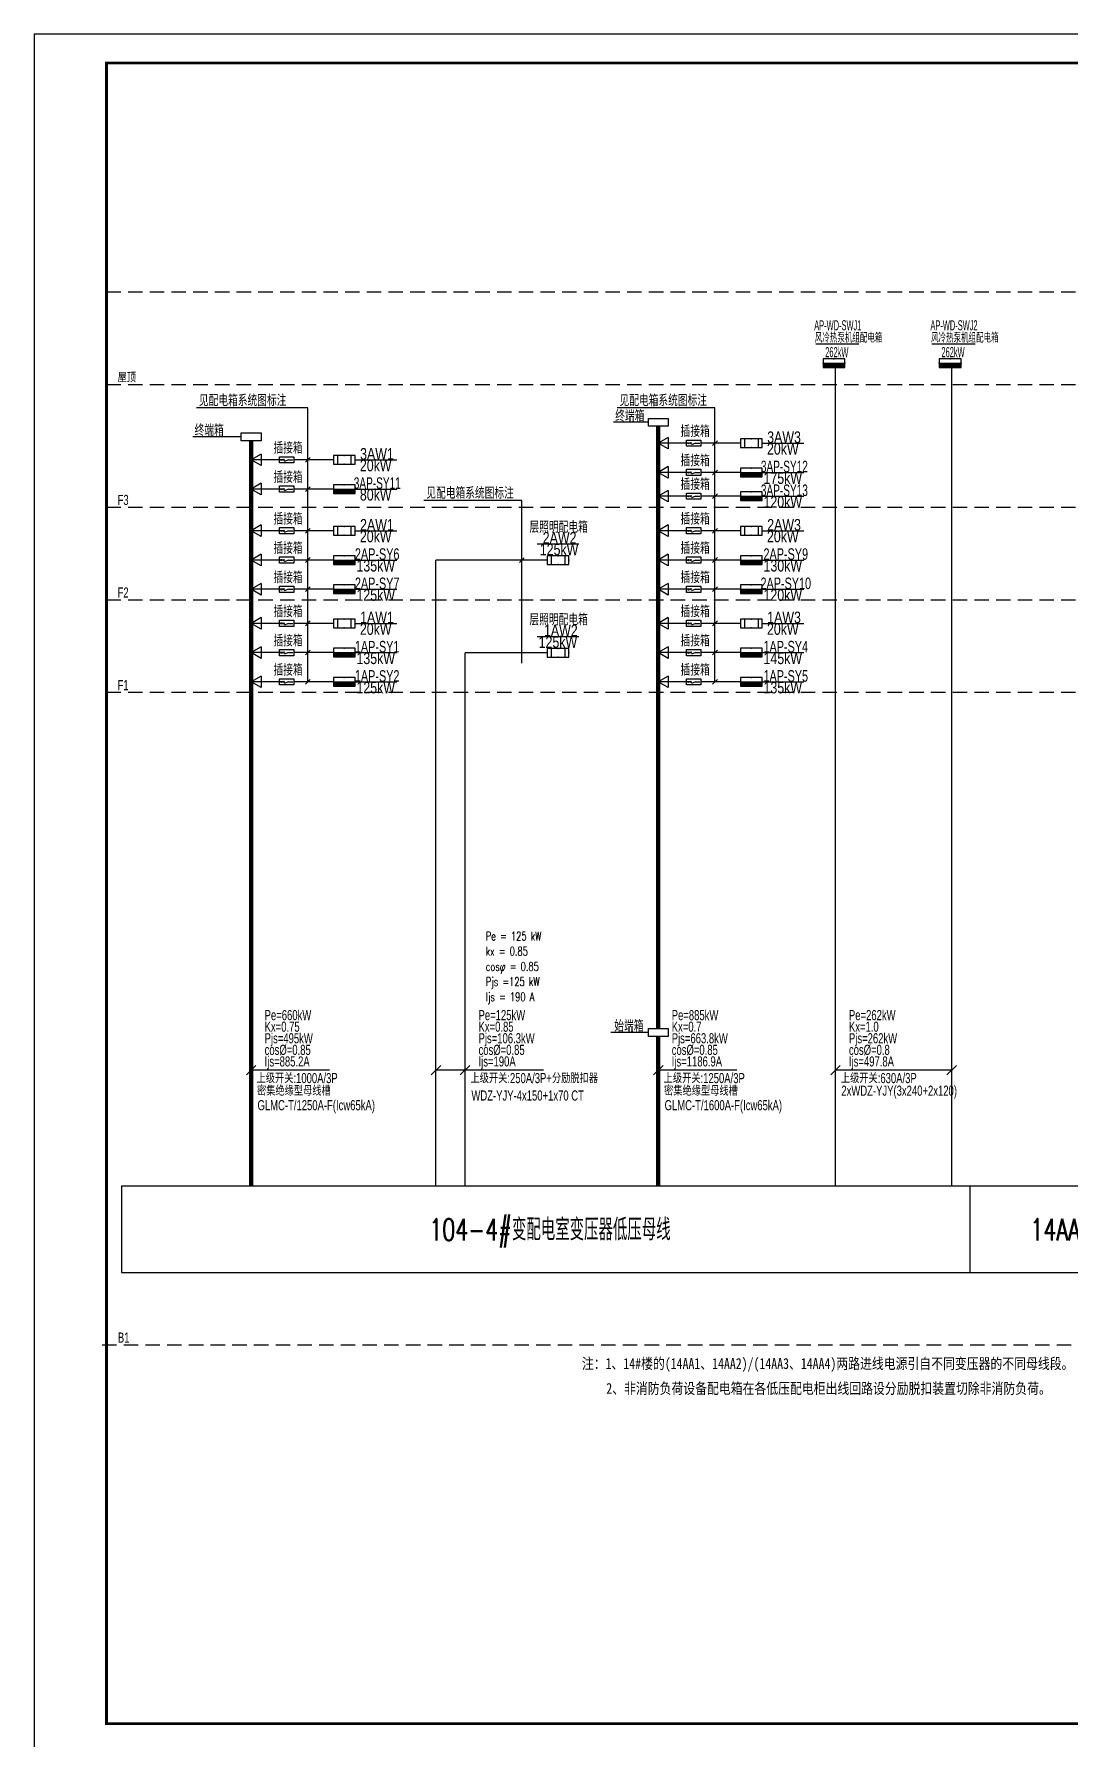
# Model space of a CAD drawing. Extents: x -118086 to 144314, y -110039 to 305761.
# Drawn here: x 27084 to 62885, y 246836 to 305761 of the extents above; entities that cross this region are included whole.
import ezdxf
from ezdxf.enums import TextEntityAlignment as Align

# ---------------------------------------------------------------- set-up
doc = ezdxf.new("R2010")
doc.units = 0
doc.header["$LTSCALE"] = 1000
doc.linetypes.add('20-HIDDEN', pattern=[0.75, 0.5, -0.25])
doc.layers.get('0').update_dxf_attribs({"linetype": 'CONTINUOUS'})
for name, color, linetype in [('EL-SYSTEM', 4, 'CONTINUOUS'), ('ELEC-text', 7, 'CONTINUOUS'), ('EQUIP-箱柜', 3, 'CONTINUOUS'), ('SIG_TEXT', 7, 'CONTINUOUS'), ('TEL_TEXT', 3, 'CONTINUOUS'), ('TEL_TITLE', 7, 'CONTINUOUS'), ('WIRE-动力', 50, 'CONTINUOUS'), ('内审意见修改', 2, 'CONTINUOUS')]:
    doc.layers.add(name, color=color, linetype=linetype)
doc.styles.add('_COMPLEX', font='ros.shx', dxfattribs={"width": 0.6, "bigfont": 'jd.shx'})
doc.styles.add('_HZTXT', font='ROS', dxfattribs={"width": 0.8, "bigfont": 'JD'})
doc.styles.add('_TCH_LABEL', font='COMPLEX', dxfattribs={"bigfont": 'GBCBIG'})
doc.styles.add('_TEL_DIM', font='ROMANS2', dxfattribs={"width": 0.8, "height": 3.5, "bigfont": 'HZDF2'})
doc.styles.add('B', font='ros.shx', dxfattribs={"width": 0.8, "bigfont": 'jd.shx'})
doc.styles.add('EL-STANDARD', font='ROMANS2', dxfattribs={"width": 0.7, "bigfont": 'HZDF2'})
doc.styles.add('JD', font='ros.shx', dxfattribs={"width": 0.8, "height": 600, "bigfont": 'hztxt.shx'})
doc.styles.add('黑体', font='simhei.ttf', dxfattribs={"width": 0.8})

# ---------------------------------------------------------------- blocks, each defined once
blk = doc.blocks.new('*X4')
at = {"color": 0}
for p, q in [((-250, 33), (-183, 100)), ((-250, 68), (-218, 100)), ((-247, 0), (-147, 100)), ((-212, 0), (-112, 100)), ((-177, 0), (-77, 100)), ((-141, 0), (-41, 100)), ((-106, 0), (-6, 100)), ((-71, 0), (29, 100)), ((-35, 0), (65, 100)), ((0, 0), (100, 100)), ((35, 0), (135, 100)), ((71, 0), (171, 100)), ((106, 0), (206, 100)), ((141, 0), (241, 100)), ((177, 0), (250, 73)), ((212, 0), (250, 38)), ((247, 0), (250, 3))]:
    blk.add_line(p, q, dxfattribs=at)
blk = doc.blocks.new('$equip$00001414')
for p, q in [((0.75, 0.6), (-0.75, 0.6)), ((-0.75, 0.6), (-0.75, 0)), ((-0.75, 0.3), (0.75, 0.3)), ((-0.75, 0), (0.75, 0)), ((0.75, 0), (0.75, 0.6))]:
    blk.add_line(p, q)
at = {"const_width": 0.3}
blk.add_lwpolyline([(-0.75, 0.15), (0.75, 0.15)], dxfattribs=at)
for p in [(-0.75, 0.3), (0, 0.6), (0, 0), (0.75, 0.3)]:
    blk.add_point(p)
at = {"xscale": 0.00300000000061118, "yscale": 0.00300000000061118, "zscale": 0.00300000000061118}
blk.add_blockref('*X4', (0, 0), dxfattribs=at)
at = {"style": '_TCH_LABEL', "flags": 9}
blk.add_attdef('A', (0, 0), '', height=0.00002, dxfattribs=at)
blk = doc.blocks.new('A$C12F9105F')
at = {"layer": 'EQUIP-箱柜'}
for p, q in [((262, 180), (69, 180)), ((95, 138), (127, 222)), ((120, 138), (152, 222)), ((145, 138), (177, 222)), ((262, 180), (223, 219)), ((262, 180), (223, 141)), ((262, 180), (301, 219)), ((262, 180), (301, 141)), ((528, 180), (282, 83)), ((528, 180), (771, 180))]:
    blk.add_line(p, q, dxfattribs=at)
blk.add_lwpolyline([(0, 0), (0, 360), (840, 360), (840, 0)], close=True, dxfattribs=at)
blk = doc.blocks.new('$equip$00001428')
for p, q in [((0.75, 0.6), (-0.75, 0.6)), ((-0.75, 0.6), (-0.75, 0)), ((-0.75, 0), (0.75, 0)), ((-0.47, 0.6), (-0.47, 0)), ((0.47, 0.6), (0.47, 0)), ((0.75, 0), (0.75, 0.6))]:
    blk.add_line(p, q)
for p in [(-0.75, 0.3), (0, 0.6), (0, 0), (0.75, 0.3)]:
    blk.add_point(p)
at = {"style": '_TCH_LABEL', "flags": 9}
blk.add_attdef('A', (0, 0), '', height=0.00002, dxfattribs=at)

msp = doc.modelspace()

# ---------------------------------------------------------------- linework, layer by layer
at = {"color": 8, "linetype": '20-HIDDEN'}
for p, q in [((29584, 296848), (124684, 296848)), ((29584, 293648), (124684, 293648)), ((29584, 289411), (124684, 289411)), ((29584, 286210), (124684, 286210)), ((29584, 283010), (124684, 283010)), ((29434, 260459), (124684, 260459))]:
    msp.add_line(p, q, dxfattribs=at)
at = {"color": 0}
for p, q in [((36547, 292842), (32699, 292842)), ((36547, 283371), (36547, 292842)), ((50618, 292842), (47237, 292842)), ((50618, 283371), (50618, 292842)), ((50536, 291541), (50700, 291705)), ((36465, 290965), (36629, 291130)), ((50536, 290529), (50700, 290693)), ((36465, 289953), (36629, 290118)), ((43941, 289641), (40560, 289641)), ((43941, 284020), (43941, 289641)), ((50536, 289707), (50700, 289871)), ((36465, 288512), (36629, 288677)), ((50536, 288512), (50700, 288677)), ((36465, 287501), (36629, 287665)), ((43859, 287492), (44023, 287657)), ((50536, 287501), (50700, 287665)), ((36465, 286489), (36629, 286653)), ((50536, 286489), (50700, 286653)), ((36465, 285312), (36629, 285477)), ((50536, 285312), (50700, 285477)), ((36465, 284300), (36629, 284465)), ((50536, 284300), (50700, 284465)), ((36465, 283289), (36629, 283453)), ((50536, 283289), (50700, 283453)), ((34423, 269784), (34751, 270112)), ((40808, 269784), (41137, 270112)), ((41816, 269784), (42145, 270112)), ((48493, 269784), (48822, 270112)), ((54619, 269784), (54947, 270112)), ((58636, 269784), (58965, 270112))]:
    msp.add_line(p, q, dxfattribs=at)
at = {"ltscale": 100}
for p, q in [((30106, 265953), (123657, 265953)), ((30106, 265953), (30106, 262953)), ((59424, 265953), (59424, 262953)), ((30106, 262953), (123657, 262953))]:
    msp.add_line(p, q, dxfattribs=at)
at = {"layer": 'EL-SYSTEM'}
for p, q in [((54783, 265953), (54783, 294237)), ((58800, 265953), (58800, 294237))]:
    msp.add_line(p, q, dxfattribs=at)
at = {"layer": 'ELEC-text'}
for p, q in [((52248, 291623), (53686, 291623)), ((38177, 291047), (39616, 291047)), ((52248, 290611), (53686, 290611)), ((38177, 290036), (39616, 290036)), ((52248, 289789), (53686, 289789)), ((38177, 288595), (39616, 288595)), ((44474, 288145), (45913, 288145)), ((52248, 288595), (53686, 288595)), ((38177, 287583), (39616, 287583)), ((52248, 287583), (53686, 287583)), ((38177, 286571), (39616, 286571)), ((52248, 286571), (53686, 286571)), ((38177, 285394), (39616, 285394)), ((52248, 285394), (53686, 285394)), ((44474, 284945), (45913, 284945)), ((38177, 284383), (39616, 284383)), ((52248, 284383), (53686, 284383)), ((38177, 283371), (39616, 283371)), ((52248, 283371), (53686, 283371))]:
    msp.add_line(p, q, dxfattribs=at)
at = {"layer": 'ELEC-text', "elevation": 0}
for points in [[(37299, 269948), (34587, 269948)], [(44693, 269948), (40972, 269948)]]:
    msp.add_lwpolyline(points, dxfattribs=at)
at = {"layer": 'ELEC-text'}
for points in [[(51370, 269948), (48658, 269948)], [(58800, 269948), (54783, 269948)]]:
    msp.add_lwpolyline(points, dxfattribs=at)
at = {"layer": 'EQUIP-箱柜'}
for p, q in [((49004, 291823), (48658, 291623)), ((49004, 291823), (49004, 291423)), ((34933, 291247), (34587, 291047)), ((34933, 291247), (34933, 290847)), ((49004, 291423), (48658, 291623)), ((34933, 290847), (34587, 291047)), ((49004, 290811), (48658, 290611)), ((49004, 290411), (48658, 290611)), ((49004, 290811), (49004, 290411)), ((34933, 290236), (34587, 290036)), ((34933, 289836), (34587, 290036)), ((34933, 290236), (34933, 289836)), ((49004, 289989), (48658, 289789)), ((49004, 289989), (49004, 289589)), ((49004, 289589), (48658, 289789)), ((34933, 288795), (34587, 288595)), ((34933, 288795), (34933, 288395)), ((49004, 288795), (48658, 288595)), ((49004, 288795), (49004, 288395)), ((34933, 288395), (34587, 288595)), ((49004, 288395), (48658, 288595)), ((34933, 287783), (34587, 287583)), ((34933, 287383), (34587, 287583)), ((34933, 287783), (34933, 287383)), ((49004, 287783), (48658, 287583)), ((49004, 287383), (48658, 287583)), ((49004, 287783), (49004, 287383)), ((34933, 286771), (34587, 286571)), ((34933, 286371), (34587, 286571)), ((34933, 286771), (34933, 286371)), ((49004, 286771), (48658, 286571)), ((49004, 286371), (48658, 286571)), ((49004, 286771), (49004, 286371)), ((34933, 285594), (34587, 285394)), ((34933, 285194), (34587, 285394)), ((34933, 285594), (34933, 285194)), ((49004, 285594), (48658, 285394)), ((49004, 285194), (48658, 285394)), ((49004, 285594), (49004, 285194)), ((34933, 284583), (34587, 284383)), ((34933, 284183), (34587, 284383)), ((34933, 284583), (34933, 284183)), ((49004, 284583), (48658, 284383)), ((49004, 284183), (48658, 284383)), ((49004, 284583), (49004, 284183)), ((34933, 283571), (34587, 283371)), ((34933, 283571), (34933, 283171)), ((49004, 283571), (48658, 283371)), ((49004, 283571), (49004, 283171)), ((34933, 283171), (34587, 283371)), ((49004, 283171), (48658, 283371))]:
    msp.add_line(p, q, dxfattribs=at)
for points in [[(48316, 292480), (48999, 292480), (48999, 292205), (48316, 292205)], [(48316, 271393), (48999, 271393), (48999, 271118), (48316, 271118)]]:
    msp.add_lwpolyline(points, close=True, dxfattribs=at)
at = {"layer": 'EQUIP-箱柜', "elevation": 0}
msp.add_lwpolyline([(34246, 291984), (34928, 291984), (34928, 291708), (34246, 291708)], close=True, dxfattribs=at)
at = {"layer": 'SIG_TEXT', "color": 0}
for p, q in [((48316, 292343), (47105, 292343)), ((34246, 291846), (32568, 291846)), ((48316, 271255), (47013, 271255))]:
    msp.add_line(p, q, dxfattribs=at)
at = {"layer": 'SIG_TEXT', "const_width": 150}
for points in [[(48658, 271393), (48658, 292205)], [(48658, 265953), (48658, 271118)]]:
    msp.add_lwpolyline(points, dxfattribs=at)
at = {"layer": 'SIG_TEXT', "const_width": 150, "elevation": 0}
for points in [[(34587, 271393), (34587, 291708)], [(34587, 265953), (34587, 271393)]]:
    msp.add_lwpolyline(points, dxfattribs=at)
at = {"layer": 'TEL_TEXT', "color": 7}
for p, q in [((55593, 295046), (54099, 295046)), ((59610, 295046), (58116, 295046))]:
    msp.add_line(p, q, dxfattribs=at)
at = {"layer": 'TEL_TITLE'}
msp.add_lwpolyline([(27084, 246361), (132184, 246361), (132184, 305761), (27084, 305761)], close=True, dxfattribs=at)
at = {"layer": 'TEL_TITLE', "const_width": 100}
msp.add_lwpolyline([(29584, 247361), (131184, 247361), (131184, 304761), (29584, 304761)], close=True, dxfattribs=at)
at = {"layer": 'WIRE-动力'}
for p, q in [((49674, 291623), (48658, 291623)), ((51498, 291623), (50133, 291623)), ((35604, 291047), (34587, 291047)), ((37427, 291047), (36063, 291047)), ((49674, 290611), (48658, 290611)), ((51498, 290611), (50133, 290611)), ((35604, 290036), (34587, 290036)), ((37427, 290036), (36063, 290036)), ((49674, 289789), (48658, 289789)), ((51498, 289789), (50133, 289789)), ((35604, 288595), (34587, 288595)), ((37427, 288595), (36063, 288595)), ((49674, 288595), (48658, 288595)), ((51498, 288595), (50133, 288595)), ((35604, 287583), (34587, 287583)), ((37427, 287583), (36063, 287583)), ((44821, 287574), (40972, 287574)), ((40972, 265953), (40972, 287574)), ((49674, 287583), (48658, 287583)), ((51498, 287583), (50133, 287583)), ((35604, 286571), (34587, 286571)), ((37427, 286571), (36063, 286571)), ((49674, 286571), (48658, 286571)), ((51498, 286571), (50133, 286571)), ((35604, 285394), (34587, 285394)), ((37427, 285394), (36063, 285394)), ((49674, 285394), (48658, 285394)), ((51498, 285394), (50133, 285394)), ((35604, 284383), (34587, 284383)), ((37427, 284383), (36063, 284383)), ((44821, 284374), (41981, 284374)), ((41981, 265953), (41981, 284374)), ((49674, 284383), (48658, 284383)), ((51498, 284383), (50133, 284383)), ((35604, 283371), (34587, 283371)), ((37427, 283371), (36063, 283371)), ((49674, 283371), (48658, 283371)), ((51498, 283371), (50133, 283371))]:
    msp.add_line(p, q, dxfattribs=at)

# ---------------------------------------------------------------- block references
at = {"layer": 'EQUIP-箱柜'}
for name, p, xscale, yscale, zscale in [('$equip$00001414', (54730, 294237), 500, 500, 500), ('$equip$00001414', (58747, 294237), 500, 500, 500), ('A$C12F9105F', (49633, 291516), 0.5952380951493979, 0.5952380951493979, 0.5952380951493979), ('$equip$00001428', (51873, 291473), 500, 500, 500), ('A$C12F9105F', (35563, 290940), 0.5952380951493979, 0.5952380951493979, 0.5952380951493979), ('$equip$00001428', (37802, 290897), 500, 500, 500), ('A$C12F9105F', (49633, 290504), 0.5952380951493979, 0.5952380951493979, 0.5952380951493979), ('$equip$00001414', (51873, 290461), 500, 500, 500), ('A$C12F9105F', (35563, 289928), 0.5952380951493979, 0.5952380951493979, 0.5952380951493979), ('$equip$00001414', (37802, 289886), 500, 500, 500), ('$equip$00001414', (51873, 289639), 500, 500, 500), ('A$C12F9105F', (49633, 289682), 0.5952380951493979, 0.5952380951493979, 0.5952380951493979), ('$equip$00001428', (37802, 288445), 500, 500, 500), ('$equip$00001428', (51873, 288445), 500, 500, 500), ('A$C12F9105F', (35563, 288487), 0.5952380951493979, 0.5952380951493979, 0.5952380951493979), ('A$C12F9105F', (49633, 288487), 0.5952380951493979, 0.5952380951493979, 0.5952380951493979), ('A$C12F9105F', (35563, 287476), 0.5952380951493979, 0.5952380951493979, 0.5952380951493979), ('$equip$00001414', (37802, 287433), 500, 500, 500), ('$equip$00001428', (45196, 287424), 500, 500, 500), ('A$C12F9105F', (49633, 287476), 0.5952380951493979, 0.5952380951493979, 0.5952380951493979), ('$equip$00001414', (51873, 287433), 500, 500, 500), ('A$C12F9105F', (35563, 286464), 0.5952380951493979, 0.5952380951493979, 0.5952380951493979), ('$equip$00001414', (37802, 286421), 500, 500, 500), ('A$C12F9105F', (49633, 286464), 0.5952380951493979, 0.5952380951493979, 0.5952380951493979), ('$equip$00001414', (51873, 286421), 500, 500, 500), ('A$C12F9105F', (35563, 285287), 0.5952380951493979, 0.5952380951493979, 0.5952380951493979), ('$equip$00001428', (37802, 285244), 500, 500, 500), ('A$C12F9105F', (49633, 285287), 0.5952380951493979, 0.5952380951493979, 0.5952380951493979), ('$equip$00001428', (51873, 285244), 500, 500, 500), ('A$C12F9105F', (35563, 284275), 0.5952380951493979, 0.5952380951493979, 0.5952380951493979), ('$equip$00001414', (37802, 284233), 500, 500, 500), ('$equip$00001428', (45196, 284224), 500, 500, 500), ('A$C12F9105F', (49633, 284275), 0.5952380951493979, 0.5952380951493979, 0.5952380951493979), ('$equip$00001414', (51873, 284233), 500, 500, 500), ('A$C12F9105F', (35563, 283264), 0.5952380951493979, 0.5952380951493979, 0.5952380951493979), ('$equip$00001414', (37802, 283221), 500, 500, 500), ('A$C12F9105F', (49633, 283264), 0.5952380951493979, 0.5952380951493979, 0.5952380951493979), ('$equip$00001414', (51873, 283221), 500, 500, 500)]:
    msp.add_blockref(name, p, dxfattribs=dict(at, xscale=xscale, yscale=yscale, zscale=zscale))

# ---------------------------------------------------------------- texts
at = {"ltscale": 100, "style": 'EL-STANDARD', "width": 0.7}
for s, p in [('104-4#变配电室变压器低压母线', (40742, 264067)), ('14AA5:5WLM1', (61521, 264066))]:
    msp.add_text(s, height=750, dxfattribs=at).set_placement(p)
at = {"layer": 'ELEC-text', "style": '_HZTXT', "width": 0.8}
for s, p in [('见配电箱系统图标注', (32781, 292900)), ('见配电箱系统图标注', (47318, 292900)), ('终端箱', (32631, 291867)), ('终端箱', (47169, 292363)), ('插接箱', (49429, 291834)), ('插接箱', (35358, 291259)), ('插接箱', (49429, 290823)), ('插接箱', (35358, 290247)), ('见配电箱系统图标注', (40641, 289700)), ('插接箱', (49429, 290001)), ('插接箱', (35358, 288806)), ('插接箱', (49429, 288806)), ('插接箱', (35358, 287794)), ('插接箱', (49429, 287794)), ('插接箱', (35358, 286782)), ('插接箱', (49429, 286782)), ('插接箱', (35358, 285606)), ('插接箱', (49429, 285606)), ('插接箱', (35358, 284594)), ('插接箱', (49429, 284594)), ('插接箱', (35358, 283582)), ('插接箱', (49429, 283582)), ('始端箱', (47138, 271276))]:
    msp.add_text(s, height=400, dxfattribs=at).set_placement(p)
at = {"layer": 'ELEC-text', "style": '_HZTXT'}
for s, width, p in [('3AW3 ', 0.8, (53065, 291828)), ('3AW1 ', 0.8, (38994, 291252)), ('20kW', 0.8, (52962, 291425)), ('20kW', 0.8, (38892, 290850)), ('3AP-SY12 ', 0.65, (53065, 290816)), ('3AP-SY11 ', 0.65, (38994, 290241)), ('3AP-SY13 ', 0.65, (53065, 289994)), ('2AW1 ', 0.8, (38994, 288800)), ('层照明配电箱', 0.8, (45215, 288723)), ('2AW3 ', 0.8, (53065, 288800)), ('20kW', 0.8, (38892, 288397)), ('2AW2', 0.8, (45247, 288350)), ('20kW', 0.8, (52962, 288397)), ('2AP-SY6 ', 0.7, (38994, 287788)), ('2AP-SY9', 0.7, (53065, 287788)), ('2AP-SY7 ', 0.7, (38994, 286776)), ('2AP-SY10', 0.7, (53065, 286776)), ('1AW1 ', 0.8, (38994, 285599)), ('1AW3 ', 0.8, (53065, 285599)), ('20kW', 0.8, (38892, 285197)), ('层照明配电箱', 0.8, (45215, 285523)), ('1AW2', 0.8, (45291, 285150)), ('20kW', 0.8, (52962, 285197)), ('1AP-SY1 ', 0.7, (38994, 284588)), ('1AP-SY4', 0.7, (53065, 284588)), ('1AP-SY2 ', 0.7, (38994, 283576)), ('1AP-SY5', 0.7, (53065, 283576))]:
    msp.add_text(s, height=400, dxfattribs=dict(at, width=width)).set_placement(p, align=Align.MIDDLE_CENTER)
at = {"layer": 'SIG_TEXT', "style": '_TEL_DIM', "width": 0.7}
for s, p in [('kx = 0.85', (42693, 273910)), ('cosφ = 0.85', (42693, 273385)), ('Pjs =125 kW', (42693, 272860)), ('Ijs = 190 A', (42693, 272335))]:
    msp.add_text(s, height=300, dxfattribs=at).set_placement(p)
at = {"layer": 'TEL_TEXT', "color": 7, "style": 'JD', "width": 0.55}
for s, p in [('AP-WD-SWJ1', (54863, 295696)), ('AP-WD-SWJ2', (58880, 295696))]:
    msp.add_text(s, height=350, dxfattribs=at).set_placement(p, align=Align.MIDDLE_CENTER)
for s, p in [('风冷热泵机组配电箱', (54067, 295095)), ('风冷热泵机组配电箱', (58084, 295095)), ('262kW', (54429, 294594)), ('262kW', (58446, 294594))]:
    msp.add_text(s, height=350, dxfattribs=at).set_placement(p)
at = {"layer": 'TEL_TEXT', "linetype": 'Continuous', "style": 'B', "oblique": 0.7, "width": 0.7}
for s, p in [('屋顶', (29967, 293722)), ('F3', (29967, 289485)), ('F2', (29967, 286284)), ('F1', (29967, 283084)), ('B1', (29978, 260533))]:
    msp.add_text(s, height=350, dxfattribs=at).set_placement(p)
at = {"layer": 'TEL_TEXT', "ltscale": 2, "style": '_COMPLEX', "width": 0.7}
for s, p in [('Pe=262kW', (55248, 271678)), ('Kx=0.75', (35052, 271278)), ('Pjs=495kW', (35052, 270878)), ('Kx=0.85', (42446, 271278)), ('Pjs=106.3kW', (42446, 270878)), ('Kx=0.7', (49123, 271278)), ('Pjs=663.8kW', (49123, 270878)), ('Kx=1.0', (55248, 271278)), ('Pjs=262kW', (55248, 270878)), ('cos%%C=0.85', (35052, 270478)), ('cos%%C=0.85', (42446, 270478)), ('cos%%C=0.85', (49123, 270478)), ('cos%%C=0.8', (55248, 270478)), ('Ijs=885.2A', (35052, 270078)), ('Ijs=190A', (42446, 270078)), ('Ijs=1186.9A', (49123, 270078)), ('上级开关:630A/3P', (54970, 269501)), ('Ijs=497.8A', (55248, 270078)), ('密集绝缘型母线槽', (34789, 269067)), ('密集绝缘型母线槽', (48860, 269067)), ('2xWDZ-YJY(3x240+2x120)', (54986, 269067))]:
    msp.add_text(s, height=350, dxfattribs=at).set_placement(p)
at = {"layer": 'TEL_TEXT', "style": '黑体', "width": 0.8}
for s, p in [('注：1、14#楼的(14AA1、14AA2)/(14AA3、14AA4)两路进线电源引自不同变压器的不同母线段。', (46017, 259622)), ('2、非消防负荷设备配电箱在各低压配电柜出线回路设分励脱扣装置切除非消防负荷。', (46860, 258763))]:
    msp.add_text(s, height=375.53, dxfattribs=at).set_placement(p)
at = {"layer": '内审意见修改', "style": '_HZTXT', "width": 0.8}
for s, p in [('175kW', (52962, 290414)), ('80kW', (38892, 289838)), ('120kW', (52962, 289592)), ('125kW', (45230, 287947)), ('135kW', (38892, 287385)), ('130kW', (52962, 287385)), ('125kW', (38892, 286373)), ('120kW', (52962, 286373)), ('125kW', (45189, 284747)), ('135kW', (38892, 284185)), ('145kW', (52962, 284185)), ('125kW', (38892, 283173)), ('135kW', (52962, 283173))]:
    msp.add_text(s, height=400, dxfattribs=at).set_placement(p, align=Align.MIDDLE_CENTER)
at = {"layer": '内审意见修改', "style": '_TEL_DIM', "width": 0.7}
msp.add_text('Pe = 125 kW', height=300, dxfattribs=at).set_placement((42693, 274435))
at = {"layer": '内审意见修改', "ltscale": 2, "style": '_COMPLEX', "width": 0.7}
for s, p in [('Pe=660kW', (35052, 271678)), ('Pe=125kW', (42446, 271678)), ('Pe=885kW', (49123, 271678)), ('上级开关:1000A/3P', (34774, 269501)), ('上级开关:250A/3P+分励脱扣器', (42168, 269501)), ('上级开关:1250A/3P', (48845, 269501)), ('GLMC-T/1250A-F(Icw65kA)', (34806, 268565)), ('WDZ-YJY-4x150+1x70 CT', (42200, 268899)), ('GLMC-T/1600A-F(Icw65kA)', (48877, 268565))]:
    msp.add_text(s, height=350, dxfattribs=at).set_placement(p)

doc.saveas('drawing.dxf')
